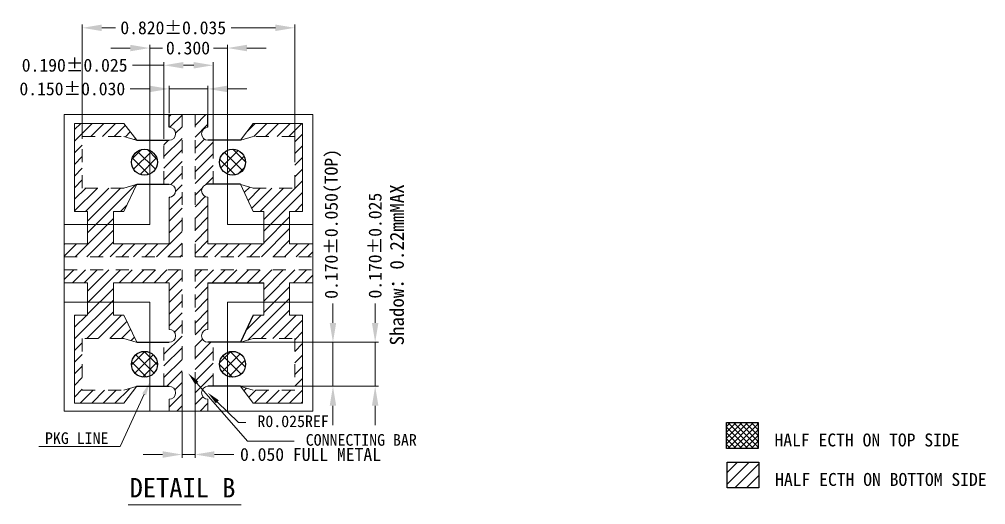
# Model space of a CAD drawing. Extents: x 869.7 to 877.2, y 81 to 91.3.
# Drawn here: x 869.74 to 877.2, y 81.01 to 84.75 of the extents above; entities that cross this region are included whole.
import ezdxf
from ezdxf import colors
from ezdxf.entities.mleader import LeaderData, LeaderLine
from ezdxf.math import Vec2, Vec3

# ---------------------------------------------------------------- set-up
doc = ezdxf.new("R2010")
doc.units = 0
doc.linetypes.add('HIDDEN2', pattern=[4.7625, 3.175, -1.5875])
for name, color, linetype in [('BOT', 7, 'Continuous'), ('DIE', 7, 'Continuous'), ('ECTH', 4, 'Continuous'), ('NOTE', 4, 'Continuous'), ('outline', 190, 'Continuous'), ('图层1实体', 7, 'Continuous')]:
    doc.layers.add(name, color=color, linetype=linetype)
doc.layers.add('ETCH', color=4, linetype='Continuous', lineweight=15)
doc.layers.add('标注线', color=3, linetype='Continuous', lineweight=9)
doc.styles.get("Standard").update_dxf_attribs({"font": ''})
doc.styles.add('宋体', font='')
doc.styles.get('Standard').set_extended_font_data('SimSun')
doc.styles.get('宋体').set_extended_font_data('SimSun')
doc.dimstyles.new('1D$0', dxfattribs={"dimtxt": 0.07, "dimasz": 0.07, "dimexe": 0.025, "dimexo": 0.025, "dimgap": 0.025, "dimtad": 0, "dimdec": 3, "dimzin": 0, "dimdsep": 46, "dimtxsty": 'Standard', "dimcen": 0.009, "dimdle": 0.14, "dimclrd": 256, "dimclre": 256, "dimclrt": 256, "dimadec": 0, "dimazin": 1, "dimtfac": 1, "dimtdec": 3, "dimtofl": 0, "dimtmove": 0, "dimatfit": 3, "dimfxl": 1, "dimtolj": 1, "dimtzin": 0, "dimarcsym": 0})
pattern_1 = [(45, (-889.964797, -82.768395), (-0.0449012806, 0.0449012806), [])]

# ---------------------------------------------------------------- blocks, each defined once
blk = doc.blocks.new('*D20')
at = {"layer": 'Defpoints', "color": 0, "transparency": 16777216}
for p in [(871.3437, 84.5327), (870.7437, 83.7467), (871.3437, 83.7467)]:
    blk.add_point(p, dxfattribs=at)
at = {"layer": 'NOTE', "lineweight": 0, "transparency": 16777216}
for p, q in [((870.5937, 84.5327), (870.4437, 84.5327)), ((870.7437, 83.7567), (870.7437, 84.5577)), ((870.7437, 84.5327), (870.8428, 84.5327)), ((871.3437, 84.5327), (871.2363, 84.5327)), ((871.3437, 83.7567), (871.3437, 84.5577)), ((871.4937, 84.5327), (871.6437, 84.5327))]:
    blk.add_line(p, q, dxfattribs=at)
at = {"layer": 'NOTE', "transparency": 16777216}
for points in [[(870.5937, 84.5077), (870.5937, 84.5577), (870.7437, 84.5327)], [(871.4937, 84.5577), (871.4937, 84.5077), (871.3437, 84.5327)]]:
    blk.add_solid(points, dxfattribs=at)
at = {"layer": 'NOTE', "lineweight": 0, "transparency": 16777216, "insert": (871.0395, 84.5327), "char_height": 0.1, "attachment_point": 5, "style": '宋体'}
blk.add_mtext('\\A1;0.300', dxfattribs=at)
blk = doc.blocks.new('*D21')
at = {"layer": 'Defpoints', "color": 0, "transparency": 16777216}
for p in [(871.8637, 84.6888), (870.2237, 83.8223), (871.8637, 83.6862)]:
    blk.add_point(p, dxfattribs=at)
at = {"layer": 'NOTE', "lineweight": 0, "transparency": 16777216}
for p, q in [((870.2237, 83.8323), (870.2237, 84.7138)), ((870.3737, 84.6888), (870.4793, 84.6888)), ((871.7137, 84.6888), (871.3717, 84.6888)), ((871.8637, 83.6962), (871.8637, 84.7138))]:
    blk.add_line(p, q, dxfattribs=at)
at = {"layer": 'NOTE', "transparency": 16777216}
for points in [[(870.3737, 84.7138), (870.3737, 84.6638), (870.2237, 84.6888)], [(871.7137, 84.6638), (871.7137, 84.7138), (871.8637, 84.6888)]]:
    blk.add_solid(points, dxfattribs=at)
at = {"layer": 'NOTE', "lineweight": 0, "transparency": 16777216, "insert": (870.9255, 84.6888), "char_height": 0.1, "attachment_point": 5, "style": '宋体'}
blk.add_mtext('\\A1;0.820%%p0.035', dxfattribs=at)
blk = doc.blocks.new('*D22')
at = {"layer": 'Defpoints', "color": 0, "transparency": 16777216}
for p in [(871.1937, 84.2171), (870.8937, 84.0196), (871.1937, 83.9703)]:
    blk.add_point(p, dxfattribs=at)
at = {"layer": 'NOTE', "lineweight": 0, "transparency": 16777216}
for p, q in [((870.7437, 84.2171), (870.5937, 84.2171)), ((870.8937, 84.0296), (870.8937, 84.2421)), ((870.8937, 84.2171), (871.1937, 84.2171)), ((871.1937, 83.9803), (871.1937, 84.2421)), ((871.3437, 84.2171), (871.4937, 84.2171))]:
    blk.add_line(p, q, dxfattribs=at)
at = {"layer": 'NOTE', "transparency": 16777216}
for points in [[(870.7437, 84.1921), (870.7437, 84.2421), (870.8937, 84.2171)], [(871.3437, 84.2421), (871.3437, 84.1921), (871.1937, 84.2171)]]:
    blk.add_solid(points, dxfattribs=at)
at = {"layer": 'NOTE', "lineweight": 0, "transparency": 16777216, "insert": (870.1466, 84.2171), "char_height": 0.1, "attachment_point": 5, "style": '宋体'}
blk.add_mtext('\\A1;0.150%%p0.030', dxfattribs=at)
blk = doc.blocks.new('*D23')
at = {"layer": 'Defpoints', "color": 0, "transparency": 16777216}
for p in [(871.2337, 84.3996), (870.8537, 83.8209), (871.2337, 83.7628)]:
    blk.add_point(p, dxfattribs=at)
at = {"layer": 'NOTE', "lineweight": 0, "transparency": 16777216}
for p, q in [((870.8537, 84.3996), (870.6108, 84.3996)), ((870.8537, 83.8309), (870.8537, 84.4246)), ((871.0037, 84.3996), (871.0837, 84.3996)), ((871.2337, 83.7728), (871.2337, 84.4246))]:
    blk.add_line(p, q, dxfattribs=at)
at = {"layer": 'NOTE', "transparency": 16777216}
for points in [[(871.0037, 84.4246), (871.0037, 84.3746), (870.8537, 84.3996)], [(871.0837, 84.3746), (871.0837, 84.4246), (871.2337, 84.3996)]]:
    blk.add_solid(points, dxfattribs=at)
at = {"layer": 'NOTE', "lineweight": 0, "transparency": 16777216, "insert": (870.1645, 84.3996), "char_height": 0.1, "attachment_point": 5, "style": '宋体'}
blk.add_mtext('\\A1;0.190%%p0.025', dxfattribs=at)
blk = doc.blocks.new('*D24')
at = {"layer": 'Defpoints', "color": 0, "transparency": 16777216}
for p in [(871.3787, 82.2609), (872.1582, 82.2609), (871.3787, 81.9209)]:
    blk.add_point(p, dxfattribs=at)
at = {"layer": 'NOTE', "lineweight": 0, "transparency": 16777216}
for p, q in [((872.1582, 82.4109), (872.1582, 82.5609)), ((871.3887, 82.2609), (872.1832, 82.2609)), ((872.1582, 81.9209), (872.1582, 82.2609)), ((871.3887, 81.9209), (872.1832, 81.9209)), ((872.1582, 81.7709), (872.1582, 81.6209))]:
    blk.add_line(p, q, dxfattribs=at)
at = {"layer": 'NOTE', "transparency": 16777216}
for points in [[(872.1332, 82.4109), (872.1832, 82.4109), (872.1582, 82.2609)], [(872.1832, 81.7709), (872.1332, 81.7709), (872.1582, 81.9209)]]:
    blk.add_solid(points, dxfattribs=at)
at = {"layer": 'NOTE', "color": 4, "lineweight": 0, "transparency": 16777216, "insert": (872.1582, 83.1748), "char_height": 0.1, "attachment_point": 5, "rotation": 90, "style": '宋体'}
blk.add_mtext('\\A1;0.170%%p0.050(TOP)', dxfattribs=at)
blk = doc.blocks.new('*D25')
at = {"layer": 'Defpoints', "color": 0, "transparency": 16777216}
for p in [(871.3537, 82.2609), (872.4841, 82.2609), (871.3537, 81.9209)]:
    blk.add_point(p, dxfattribs=at)
at = {"layer": 'NOTE', "lineweight": 0, "transparency": 16777216}
for p, q in [((872.4841, 82.4109), (872.4841, 82.5609)), ((871.3637, 82.2609), (872.5091, 82.2609)), ((872.4841, 81.9209), (872.4841, 82.2609)), ((871.3637, 81.9209), (872.5091, 81.9209)), ((872.4841, 81.7709), (872.4841, 81.6209))]:
    blk.add_line(p, q, dxfattribs=at)
at = {"layer": 'NOTE', "transparency": 16777216}
for points in [[(872.4591, 82.4109), (872.5091, 82.4109), (872.4841, 82.2609)], [(872.5091, 81.7709), (872.4591, 81.7709), (872.4841, 81.9209)]]:
    blk.add_solid(points, dxfattribs=at)
at = {"layer": 'NOTE', "lineweight": 0, "transparency": 16777216, "insert": (872.4841, 83.0072), "char_height": 0.1, "attachment_point": 5, "rotation": 90, "style": '宋体'}
blk.add_mtext('\\A1;0.170%%p0.025', dxfattribs=at)
blk = doc.blocks.new('*D26')
at = {"layer": 'Defpoints', "color": 0, "transparency": 16777216}
for p in [(870.9937, 81.95), (871.0937, 81.95), (871.0937, 81.3944)]:
    blk.add_point(p, dxfattribs=at)
at = {"layer": 'NOTE', "lineweight": 0, "transparency": 16777216}
for p, q in [((870.9937, 81.94), (870.9937, 81.3694)), ((871.0937, 81.94), (871.0937, 81.3694)), ((870.8437, 81.3944), (870.6937, 81.3944)), ((870.9937, 81.3944), (871.0937, 81.3944)), ((871.2437, 81.3944), (871.3937, 81.3944))]:
    blk.add_line(p, q, dxfattribs=at)
at = {"layer": 'NOTE', "transparency": 16777216}
for points in [[(870.8437, 81.3694), (870.8437, 81.4194), (870.9937, 81.3944)], [(871.2437, 81.4194), (871.2437, 81.3694), (871.0937, 81.3944)]]:
    blk.add_solid(points, dxfattribs=at)
at = {"layer": 'NOTE', "lineweight": 0, "transparency": 16777216, "insert": (871.9852, 81.3944), "char_height": 0.1, "attachment_point": 5, "style": '宋体'}
blk.add_mtext('\\A1;0.050 FULL METAL', dxfattribs=at)

msp = doc.modelspace()

# ---------------------------------------------------------------- hatches: boundary and pattern name
h = msp.add_hatch()
h.set_pattern_fill('ANSI31', color=4, scale=0.02)
h.set_pattern_definition([(45, (856.77777, 76.75241), (-0.04490128, 0.04490128), [])])
h.paths.add_polyline_path([(875.4456, 81.3358), (875.2007, 81.3358), (875.2007, 81.1365), (875.4456, 81.1365)])
at = {"layer": 'ECTH'}
h = msp.add_hatch(dxfattribs=at)
h.set_pattern_fill('ANSI31', color=4, scale=0.02)
h.set_pattern_definition(pattern_1)
h.paths.add_polyline_path([(871.8237, 83.1709), (871.8237, 83.2709), (871.9237, 83.2713), (871.9237, 83.9509), (871.5437, 83.9509), (871.4437, 83.8209), (871.5437, 83.8509), (871.8637, 83.8509), (871.8637, 83.4509), (871.5437, 83.4509), (871.4437, 83.4809), (871.5437, 83.2709), (871.6237, 83.2709), (871.6237, 83.1709)])
h.paths.add_polyline_path([(870.0837, 83.0209), (870.2637, 83.0209), (870.2637, 83.1709), (870.4637, 83.1709), (870.4637, 83.0209), (870.8937, 83.0209), (870.8937, 83.3809, 1), (870.8937, 83.4809), (870.8537, 83.4809), (870.8537, 83.8209), (870.8937, 83.8209, 1), (870.8937, 83.9209), (870.8937, 84.0196), (870.9937, 84.0196), (870.9937, 82.9209), (870.0837, 82.9209)])
h.paths.add_polyline_path([(871.0937, 82.9209), (871.0937, 84.0196), (871.1937, 84.0196), (871.1937, 83.9209, 1), (871.1937, 83.8209), (871.2337, 83.8209), (871.2337, 83.4809), (871.1937, 83.4809, 1), (871.1937, 83.3809), (871.1937, 83.0209), (871.6237, 83.0209), (871.6237, 83.1709), (871.8237, 83.1709), (871.8237, 83.0209), (872.0037, 83.0209), (872.0037, 82.9209)])
h.paths.add_polyline_path([(870.0837, 82.7209), (870.0837, 82.8209), (870.9937, 82.8209), (870.9937, 81.73), (870.8937, 81.73), (870.8937, 81.8209, 1), (870.8937, 81.9209), (870.8537, 81.9209), (870.8537, 82.2609), (870.8937, 82.2609, 1), (870.8937, 82.3609), (870.8937, 82.7209), (870.4637, 82.7209), (870.4637, 82.5709), (870.2637, 82.5709), (870.2637, 82.7209)])
h.paths.add_polyline_path([(871.6237, 82.4709), (871.5437, 82.4709), (871.4437, 82.2609), (871.5437, 82.2909), (871.8637, 82.2909), (871.8637, 81.8909), (871.5437, 81.8909), (871.4437, 81.9209), (871.5437, 81.7909), (871.9237, 81.7909), (871.9237, 82.4709), (871.8237, 82.4709), (871.8237, 82.5709), (871.6237, 82.5709)])
h.paths.add_polyline_path([(870.4637, 83.1709), (870.4637, 83.2709), (870.5437, 83.2713), (870.6437, 83.4809), (870.5437, 83.4509), (870.2237, 83.4509), (870.2237, 83.8509), (870.5437, 83.8509), (870.6437, 83.8209), (870.5437, 83.9509), (870.1637, 83.9509), (870.1637, 83.2709), (870.2637, 83.2709), (870.2637, 83.1709)])
h.paths.add_polyline_path([(870.2637, 82.4709), (870.1637, 82.4706), (870.1637, 81.7909), (870.5437, 81.7909), (870.6437, 81.9209), (870.5437, 81.8909), (870.2237, 81.8909), (870.2237, 82.2909), (870.5437, 82.2909), (870.6437, 82.2609), (870.5437, 82.4709), (870.4637, 82.4709), (870.4637, 82.5709), (870.2637, 82.5709)])
h = msp.add_hatch(dxfattribs=at)
h.set_pattern_fill('ANSI31', color=4, scale=0.02)
h.set_pattern_definition(pattern_1)
h.paths.add_polyline_path([(871.0937, 81.73), (871.0937, 82.8209), (872.0037, 82.8209), (872.0037, 82.7209), (871.8237, 82.7209), (871.8237, 82.5709), (871.6237, 82.5709), (871.6237, 82.7209), (871.1937, 82.7209), (871.1937, 82.3609, 1), (871.1937, 82.2609), (871.2337, 82.2609), (871.2337, 81.9209), (871.1937, 81.9209, 1), (871.1937, 81.8209), (871.1937, 81.73)])
at = {"layer": 'ETCH', "lineweight": 15}
h = msp.add_hatch(dxfattribs=at)
h.set_pattern_fill('ANSI37', color=6, scale=0.02, angle=270)
h.set_pattern_definition([(135, (810.670605, 95.400275), (-0.04490128, -0.04490128), []), (225, (810.670605, 95.400275), (0.04490128, -0.04490128), [])])
h.paths.add_polyline_path([(870.6037, 83.6509, 1), (870.8037, 83.6509, 1)])
h = msp.add_hatch(dxfattribs=at)
h.set_pattern_fill('ANSI37', color=6, scale=0.02, angle=270)
h.set_pattern_definition([(135, (812.590605, 95.400275), (-0.04490128, -0.04490128), []), (225, (812.590605, 95.400275), (0.04490128, -0.04490128), [])])
h.paths.add_polyline_path([(871.4837, 83.6509, -1), (871.2837, 83.6509, -1)])
h = msp.add_hatch(dxfattribs=at)
h.set_pattern_fill('ANSI37', color=6, scale=0.02, angle=90)
h.set_pattern_definition([(135, (810.670605, 92.200275), (-0.04490128, -0.04490128), []), (225, (810.670605, 92.200275), (0.04490128, -0.04490128), [])])
h.paths.add_polyline_path([(870.6037, 82.0909, -1), (870.8037, 82.0909, -1)])
h = msp.add_hatch(dxfattribs=at)
h.set_pattern_fill('ANSI37', color=6, scale=0.02, angle=90)
h.set_pattern_definition([(135, (812.590605, 92.200275), (-0.04490128, -0.04490128), []), (225, (812.590605, 92.200275), (0.04490128, -0.04490128), [])])
h.paths.add_polyline_path([(871.4837, 82.0909, 1), (871.2837, 82.0909, 1)])
h = msp.add_hatch(dxfattribs=at)
h.set_pattern_fill('ANSI37', color=6, scale=0.01, angle=270)
h.paths.add_polyline_path([(875.4408, 81.6406), (875.1959, 81.6406), (875.1959, 81.4413), (875.4408, 81.4413)])

# ---------------------------------------------------------------- linework, layer by layer
at = {"color": 7}
msp.add_line((871.1937, 82.7209), (871.6237, 82.7209), dxfattribs=at)
for points in [[(875.1959, 81.6406), (875.4408, 81.6406), (875.4408, 81.4413), (875.1959, 81.4413)], [(875.2007, 81.3358), (875.4456, 81.3358), (875.4456, 81.1365), (875.2007, 81.1365)]]:
    msp.add_lwpolyline(points, close=True)
at = {"layer": 'BOT', "color": 4, "linetype": 'HIDDEN2', "lineweight": 15, "ltscale": 0.01}
for p, q in [((870.2237, 83.4509), (870.2237, 83.8509)), ((870.2237, 83.8509), (870.5437, 83.8509)), ((870.5437, 83.8509), (870.6437, 83.8209)), ((871.5437, 83.8509), (871.4437, 83.8209)), ((871.8637, 83.8509), (871.5437, 83.8509)), ((871.8637, 83.4509), (871.8637, 83.8509)), ((870.5437, 83.4509), (870.6437, 83.4809)), ((871.5437, 83.4509), (871.4437, 83.4809)), ((870.5437, 83.4509), (870.2237, 83.4509)), ((871.5437, 83.4509), (871.8637, 83.4509)), ((870.5437, 82.2909), (870.2237, 82.2909)), ((870.2237, 82.2909), (870.2237, 81.8909)), ((870.5437, 82.2909), (870.6437, 82.2609)), ((871.5437, 82.2909), (871.4437, 82.2609)), ((871.5437, 82.2909), (871.8637, 82.2909)), ((871.8637, 82.2909), (871.8637, 81.8909)), ((870.5437, 81.8909), (870.6437, 81.9209)), ((871.5437, 81.8909), (871.4437, 81.9209)), ((870.2237, 81.8909), (870.5437, 81.8909)), ((871.8637, 81.8909), (871.5437, 81.8909))]:
    msp.add_line(p, q, dxfattribs=at)
at = {"layer": 'DIE'}
for p, q in [((870.8937, 83.9209), (870.8937, 84.0196)), ((871.1937, 83.9209), (871.1937, 84.0196)), ((870.6437, 83.8209), (870.8937, 83.8209)), ((871.4437, 83.8209), (871.1937, 83.8209)), ((870.6437, 83.4809), (870.8937, 83.4809)), ((871.4437, 83.4809), (871.1937, 83.4809)), ((871.5437, 82.4709), (871.4437, 82.2609)), ((870.6437, 82.2609), (870.8937, 82.2609)), ((871.4437, 82.2609), (871.1937, 82.2609)), ((870.6437, 81.9209), (870.8937, 81.9209)), ((871.4437, 81.9209), (871.1937, 81.9209))]:
    msp.add_line(p, q, dxfattribs=at)
at = {"layer": 'DIE', "lineweight": 15}
for p, q in [((870.1637, 83.2713), (870.1637, 83.9509)), ((870.1637, 83.9509), (870.5437, 83.9509)), ((870.6437, 83.8209), (870.5437, 83.9509)), ((871.4437, 83.8209), (871.5437, 83.9509)), ((871.9237, 83.9509), (871.5437, 83.9509)), ((871.9237, 83.2713), (871.9237, 83.9509)), ((871.4437, 83.8209), (871.2337, 83.8209)), ((870.6437, 83.4809), (870.5437, 83.2713)), ((870.6437, 83.4809), (870.8937, 83.4809)), ((871.4437, 83.4809), (871.2337, 83.4809)), ((871.4437, 83.4809), (871.5437, 83.2713)), ((870.8937, 83.0209), (870.8937, 83.3809)), ((871.1937, 83.0209), (871.1937, 83.3809)), ((870.1637, 83.2709), (870.2637, 83.2709)), ((870.4637, 83.0209), (870.4637, 83.2713)), ((870.4637, 83.2709), (870.5437, 83.2709)), ((871.6237, 83.2709), (871.5437, 83.2709)), ((871.6237, 83.0209), (871.6237, 83.2713)), ((871.9237, 83.2709), (871.8237, 83.2709)), ((870.4637, 83.0209), (870.8937, 83.0209)), ((871.1937, 83.0209), (871.6237, 83.0209)), ((870.8937, 82.7209), (870.4637, 82.7209)), ((870.4637, 82.7209), (870.4637, 82.4706)), ((870.8937, 82.3609), (870.8937, 82.7209)), ((871.1937, 82.3609), (871.1937, 82.7209)), ((871.6237, 82.7209), (871.6237, 82.4706)), ((870.1637, 82.4709), (870.2637, 82.4709)), ((870.1637, 82.4706), (870.1637, 81.7909)), ((870.4637, 82.4709), (870.5437, 82.4709)), ((870.6437, 82.2609), (870.5437, 82.4706)), ((871.6237, 82.4709), (871.5437, 82.4709)), ((871.9237, 82.4709), (871.8237, 82.4709)), ((871.9237, 82.4706), (871.9237, 81.7909)), ((871.4437, 82.2609), (871.2337, 82.2609)), ((870.6437, 81.9209), (870.5437, 81.7909)), ((870.6437, 81.9209), (870.8937, 81.9209)), ((871.4437, 81.9209), (871.2337, 81.9209)), ((871.4437, 81.9209), (871.5437, 81.7909)), ((870.8937, 81.73), (870.8937, 81.8209)), ((871.1937, 81.73), (871.1937, 81.8209)), ((870.1637, 81.7909), (870.5437, 81.7909)), ((871.9237, 81.7909), (871.5437, 81.7909))]:
    msp.add_line(p, q, dxfattribs=at)
for points in [[(870.0837, 83.0209), (870.2637, 83.0209), (870.2637, 83.2713)], [(871.8237, 83.2713), (871.8237, 83.0209), (872.0037, 83.0209)], [(870.2637, 82.4706), (870.2637, 82.7209), (870.0837, 82.7209)], [(872.0037, 82.7209), (871.8237, 82.7209), (871.8237, 82.4706)]]:
    msp.add_lwpolyline(points, dxfattribs=at)
at = {"layer": 'DIE'}
for centre in [(870.7037, 83.6509), (871.3837, 83.6509), (870.7037, 82.0909), (871.3837, 82.0909)]:
    msp.add_circle(centre, 0.1, dxfattribs=at)
at = {"layer": 'DIE', "lineweight": 15}
for centre, start, end in [((870.8937, 83.8709), 270, 90), ((871.1937, 83.8709), 90, 270), ((870.8937, 83.4309), 270, 90), ((871.1937, 83.4309), 90, 270), ((870.8937, 82.3109), 270, 90), ((871.1937, 82.3109), 90, 270), ((870.8937, 81.8709), 270, 90), ((871.1937, 81.8709), 90, 270)]:
    msp.add_arc(centre, 0.05, start, end, dxfattribs=at)
at = {"layer": 'outline', "color": 6, "lineweight": 15}
for p, q in [((870.7437, 83.1709), (870.7437, 84.0196)), ((871.3437, 84.0196), (871.3437, 83.1709)), ((870.0837, 83.1709), (870.7437, 83.1709)), ((871.3437, 83.1709), (872.0037, 83.1709))]:
    msp.add_line(p, q, dxfattribs=at)
for points in [[(870.7437, 81.73), (870.7437, 82.5709), (870.0837, 82.5709)], [(872.0037, 82.5709), (871.3437, 82.5709), (871.3437, 81.73)]]:
    msp.add_lwpolyline(points, dxfattribs=at)
at = {"layer": '图层1实体', "color": 4, "linetype": 'HIDDEN2', "lineweight": 15, "ltscale": 0.01}
for p, q in [((870.9937, 82.9209), (870.9937, 84.0196)), ((871.0937, 82.9209), (871.0937, 84.0196)), ((870.8537, 83.4809), (870.8537, 83.8209)), ((871.2337, 83.4809), (871.2337, 83.8209)), ((870.0837, 82.9209), (870.9937, 82.9209)), ((871.0937, 82.9209), (872.0037, 82.9209)), ((870.0837, 82.8209), (870.9937, 82.8209)), ((870.9937, 81.73), (870.9937, 82.8209)), ((871.0937, 81.73), (871.0937, 82.8209)), ((871.0937, 82.8209), (872.0037, 82.8209)), ((870.8537, 81.9209), (870.8537, 82.2609)), ((871.2337, 81.9209), (871.2337, 82.2609))]:
    msp.add_line(p, q, dxfattribs=at)
at = {"layer": '标注线', "color": 4}
msp.add_line((870.5772, 81.0072), (871.4497, 81.0072), dxfattribs=at)
msp.add_lwpolyline([(870.0837, 84.0196), (872.0037, 84.0196), (872.0037, 81.73), (870.0837, 81.73)], close=True, dxfattribs=at)

# ---------------------------------------------------------------- texts
at = {"layer": 'NOTE', "color": 4, "lineweight": 0}
msp.add_text('Shadow：0.22mmMAX', height=0.10761, rotation=90, dxfattribs=at).set_placement((872.7055, 82.2361))
at = {"layer": '标注线', "color": 4}
for s, height, p in [('HALF ECTH ON TOP SIDE', 0.1, (875.5661, 81.4567)), ('HALF ECTH ON BOTTOM SIDE', 0.1, (875.5709, 81.1518)), ('DETAIL B', 0.15, (870.5891, 81.0631))]:
    msp.add_text(s, height=height, dxfattribs=at).set_placement(p)

# ---------------------------------------------------------------- dimensions: what is measured, and where the dimension line sits
at = {"layer": 'NOTE', "lineweight": 0}
for base, p1, p2, override, picture, middle in [((871.8637, 84.6888), (870.2237, 83.8223), (871.8637, 83.6862), {"dimtxt": 0.1, "dimasz": 0.15, "dimexo": 0.01, "dimlfac": 0.5, "dimtxsty": '宋体', "dimsah": 1, "dimtol": 1, "dimtp": 0.035, "dimtm": 0.035, "dimtofl": 1, "dimfxl": 0.03, "dimlwd": 0, "dimlwe": 0, "dimarcsym": 2}, '*D21', (870.9255, 84.6888)), ((871.3437, 84.5327), (870.7437, 83.7467), (871.3437, 83.7467), {"dimtxt": 0.1, "dimasz": 0.15, "dimexo": 0.01, "dimlfac": 0.5, "dimtxsty": '宋体', "dimsah": 1, "dimtofl": 1, "dimfxl": 0.03, "dimlwd": 0, "dimlwe": 0, "dimarcsym": 2}, '*D20', (871.0395, 84.5327)), ((871.2337, 84.3996), (870.8537, 83.8209), (871.2337, 83.7628), {"dimtxt": 0.1, "dimasz": 0.15, "dimexo": 0.01, "dimlfac": 0.5, "dimtxsty": '宋体', "dimsah": 1, "dimtol": 1, "dimtp": 0.025, "dimtm": 0.025, "dimtofl": 1, "dimfxl": 0.03, "dimlwd": 0, "dimlwe": 0, "dimarcsym": 2}, '*D23', (870.1645, 84.3996)), ((871.1937, 84.2171), (870.8937, 84.0196), (871.1937, 83.9703), {"dimtxt": 0.1, "dimasz": 0.15, "dimexo": 0.01, "dimlfac": 0.5, "dimtxsty": '宋体', "dimsah": 1, "dimtol": 1, "dimtp": 0.03, "dimtm": 0.03, "dimtofl": 1, "dimfxl": 0.03, "dimlwd": 0, "dimlwe": 0, "dimarcsym": 2}, '*D22', (870.1466, 84.2171))]:
    dim = msp.add_linear_dim(base=base, p1=p1, p2=p2, dimstyle='1D$0', override=override, dxfattribs=at)
    dim.commit()
    dim.dimension.update_dxf_attribs({"geometry": picture, "text_midpoint": middle, "dimtype": 128})
at = {"layer": 'NOTE', "color": 1, "lineweight": 0}
dim = msp.add_linear_dim(base=(872.1582, 82.2609), p1=(871.3787, 81.9209), p2=(871.3787, 82.2609), angle=90, text='<>(TOP)', dimstyle='1D$0', override={"dimtxt": 0.1, "dimasz": 0.15, "dimexo": 0.01, "dimgap": 0.025, "dimlfac": 0.5, "dimtxsty": '宋体', "dimsah": 1, "dimclrt": 4, "dimtol": 1, "dimlim": 0, "dimtp": 0.05, "dimtm": 0.05, "dimtofl": 1, "dimfxl": 0.03, "dimlwd": 0, "dimlwe": 0, "dimarcsym": 2}, dxfattribs=at)
dim.commit()
dim.dimension.update_dxf_attribs({"geometry": '*D24', "text_midpoint": (872.1582, 83.1748), "dimtype": 128})
at = {"layer": 'NOTE', "lineweight": 0}
dim = msp.add_linear_dim(base=(872.4841, 82.2609), p1=(871.3537, 81.9209), p2=(871.3537, 82.2609), angle=90, dimstyle='1D$0', override={"dimtxt": 0.1, "dimasz": 0.15, "dimexo": 0.01, "dimgap": 0.025, "dimlfac": 0.5, "dimtxsty": '宋体', "dimsah": 1, "dimtol": 1, "dimlim": 0, "dimtp": 0.025, "dimtm": 0.025, "dimtofl": 1, "dimfxl": 0.03, "dimlwd": 0, "dimlwe": 0, "dimarcsym": 2}, dxfattribs=at)
dim.commit()
dim.dimension.update_dxf_attribs({"geometry": '*D25', "text_midpoint": (872.4841, 83.0072), "dimtype": 128})
dim = msp.add_linear_dim(base=(871.0937, 81.3944), p1=(870.9937, 81.95), p2=(871.0937, 81.95), text='<> FULL METAL', dimstyle='1D$0', override={"dimtxt": 0.1, "dimasz": 0.15, "dimexo": 0.01, "dimlfac": 0.5, "dimtxsty": '宋体', "dimsah": 1, "dimtofl": 1, "dimfxl": 0.03, "dimlwd": 0, "dimlwe": 0, "dimarcsym": 2}, dxfattribs=at)
dim.commit()
dim.dimension.update_dxf_attribs({"geometry": '*D26', "text_midpoint": (871.9852, 81.3944), "dimtype": 128})

# ---------------------------------------------------------------- leaders
ml = msp.add_multileader_mtext('Standard', dxfattribs=at)
ml.set_content('CONNECTING BAR', color=256)
ml.set_leader_properties(lineweight=0)
ml.build(insert=Vec2(0, 0))
ml.multileader.update_dxf_attribs({"text_right_attachment_type": 6, "text_top_attachment_type": 0, "text_bottom_attachment_type": 0, "dogleg_length": 0.36, "arrow_head_size": 0.1})
ctx = ml.context
ctx.base_point, ctx.char_height, ctx.arrow_head_size, ctx.landing_gap_size, ctx.plane_origin = Vec3(871.8583, 81.4982), 0.09, 0.1, 0.09, Vec3(871.042, 81.7494)
ctx.right_attachment = 6
notes = []
notes.append((ctx, [(0, (1, 1, 0), (871.4983, 81.4982), (1, 0), 0.36, [(0, [(871.042, 82.0207)], 256, [])])]))
ctx.mtext.insert, ctx.mtext.flow_direction = Vec3(871.9483, 81.5523), 5
ml = msp.add_multileader_mtext('Standard', dxfattribs=at)
ml.set_content('PKG LINE', color=256)
ml.set_leader_properties(lineweight=0)
ml.build(insert=Vec2(0, 0))
ml.multileader.update_dxf_attribs({"text_right_attachment_type": 6, "text_top_attachment_type": 0, "text_bottom_attachment_type": 0, "dogleg_length": 0, "arrow_head_size": 0.1})
ctx = ml.context
ctx.base_point, ctx.char_height, ctx.arrow_head_size, ctx.landing_gap_size, ctx.plane_origin = Vec3(869.8276, 81.5117), 0.09, 0.1, 0.09, Vec3(870.5782, 80.1245)
ctx.right_attachment, ctx.text_align_type = 6, 2
notes.append((ctx, [(1, (1, 1, 0), (870.5154, 81.4576), (-1, 0), 0, [(0, [(870.7437, 81.95)], 256, [])])]))
ctx.mtext.insert, ctx.mtext.alignment, ctx.mtext.flow_direction = Vec3(870.4254, 81.5657), 3, 5
ml = msp.add_multileader_mtext('Standard', dxfattribs=at)
ml.set_content('R0.025REF', color=256)
ml.set_leader_properties(lineweight=0)
ml.build(insert=Vec2(0, 0))
ml.multileader.update_dxf_attribs({"text_right_attachment_type": 6, "text_top_attachment_type": 0, "text_bottom_attachment_type": 0, "dogleg_length": 0.36, "arrow_head_size": 0.1})
ctx = ml.context
ctx.base_point, ctx.char_height, ctx.arrow_head_size, ctx.landing_gap_size, ctx.plane_origin = Vec3(871.4853, 81.6421), 0.09, 0.1, 0.09, Vec3(871.2416, 81.9019)
ctx.right_attachment = 6
notes.append((ctx, [(0, (1, 1, 0), (871.4303, 81.6421), (1, 0), 0.0551, [(0, [(871.1937, 81.8709)], 256, [])])]))
ctx.mtext.insert, ctx.mtext.flow_direction = Vec3(871.5753, 81.6962), 5
for ctx, leaders in notes:
    for number, flags, end, landing, length, lines in leaders:
        leader = LeaderData()
        leader.index, (leader.has_last_leader_line, leader.has_dogleg_vector, leader.attachment_direction) = number, flags
        leader.last_leader_point, leader.dogleg_vector, leader.dogleg_length = Vec3(end), Vec3(landing), length
        for number, points, colour, breaks in lines:
            line = LeaderLine()
            line.index, line.vertices, line.color, line.breaks = number, Vec3.list(points), colors.encode_raw_color(colour), breaks
            leader.lines.append(line)
        ctx.leaders.append(leader)

doc.saveas('drawing.dxf')
